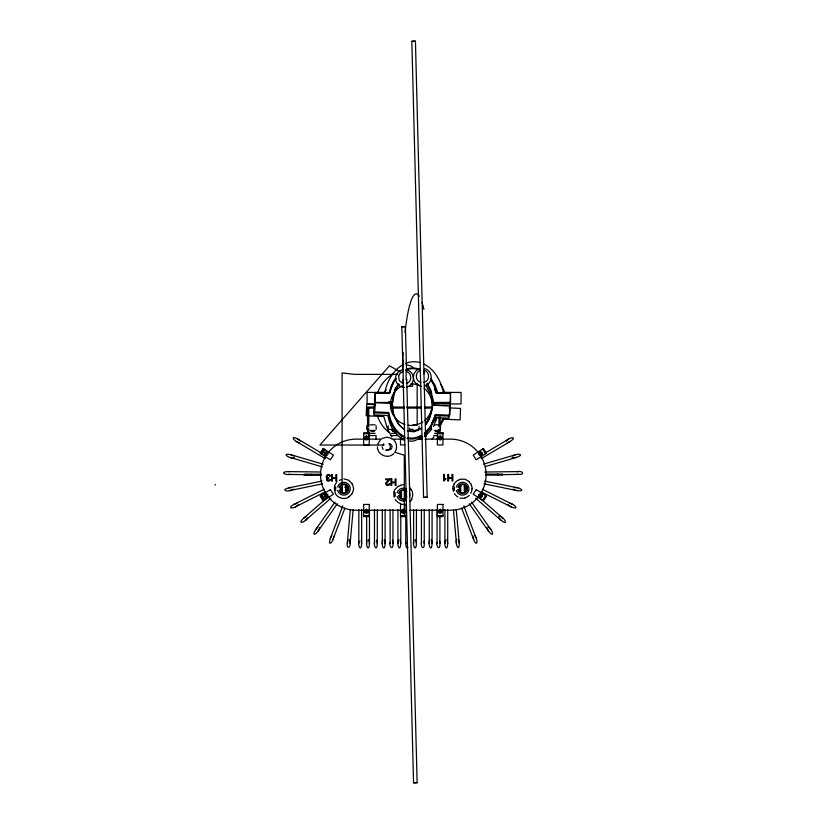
<?xml version="1.0" encoding="UTF-8"?>
<svg xmlns="http://www.w3.org/2000/svg" width="824" height="824" viewBox="0 0 824 824"><rect width="100%" height="100%" fill="white"/><g stroke="black" fill="none" stroke-linecap="round" stroke-linejoin="round"><path stroke-width="1.24" d="M342.094 490.991L342.094 372.963L354.732 374.384L397.642 374.384M392.049 404.399L392.214 409.157M392.214 402.781L393.099 411.722M432.415 406.17L431.209 413.576M432.559 404.924L449.935 405.326L449.368 416.141L435.237 415.523L434.506 418.149M361.643 509.737L361.643 543.531C361.386 552.399 357.523 545.859 359.017 541.183M369.471 509.737L369.471 543.531C368.894 553.326 365.125 544.427 367.061 540.204M377.299 509.737L377.299 543.531C377.031 552.399 373.169 545.859 374.663 541.183M385.117 509.737L385.117 543.531C384.54 553.326 380.781 544.427 382.717 540.204M392.945 509.737L392.945 543.531C393.563 550.422 388.763 547.507 390.174 542.316M400.773 516.154L400.773 543.531C400.196 553.326 396.426 544.427 398.363 540.204M407.89 547.6C405.686 549.412 405.686 543.686 405.83 542.316M416.419 509.737L416.419 543.531C415.842 553.326 412.082 544.427 414.019 540.204M424.247 509.737L424.247 543.531C424.865 550.422 420.065 547.507 421.476 542.316M432.075 509.737L432.075 543.531C431.488 553.326 427.728 544.427 429.664 540.204M439.903 516.154L439.903 543.531C440.51 550.422 435.721 547.507 437.122 542.316M447.72 509.737L447.72 543.531C447.144 553.326 443.374 544.427 445.321 540.204M374.209 405.696L373.808 414.905L387.939 415.523C389.577 425.421 394.871 435.958 404.656 439.851M374.838 402.019L374.271 412.834L388.403 413.452C390.04 423.351 395.335 433.887 405.12 437.781M449.059 414.76L448.905 418.211L434.773 417.593L430.725 427.718L424.484 435.494M350.324 509.438L347.326 543.098C345.998 548.465 350.488 548.866 350.128 543.356L353.136 509.696M350.128 543.356L349.788 539.236M392.203 401.494L391.925 405.439M392.636 400.196L393.223 395.479M347.326 543.098L348.027 539.833M452.675 488.714L453.015 486.17M333.699 536.362C333.998 540.997 327.313 547.96 330.259 538.608L342.774 505.833M392.667 399.424L393.264 395.922M432.126 408.488L430.324 415.275L425.575 423.855M389.361 393.275L391.091 387.548L395.108 379.565M319.64 527.648C319.434 532.201 310.226 538.741 315.571 529.76L335.007 502.115M393.419 394.315L393.893 392.543M393.738 394.16L398.342 383.737M392.801 397.992L393.275 396.231M394.542 391.627L392.76 402.442L375.394 402.442L375.394 393.223L389.536 393.223L393.13 382.933M434.66 416.532L435.154 414.781M456.753 539.236C454.663 543.294 459.37 553.543 459.226 543.098L456.218 509.438M430.159 416.892L432.796 405.243L450.151 406.005L449.75 415.203L435.618 414.585L431.189 425.648L424.947 433.424M436.658 418.88L433.383 426.554M389.639 392.574L390.298 390.607M394.325 390.947L395.52 387.764M393.707 394.634L396.365 388.506L399.362 384.293M332.896 539.607L344.957 508.037M433.167 420.425L434.289 417.511M439.975 426.307L442.385 419.128L460.049 419.91L460.554 408.405L449.07 407.901M334.328 486.17L336.872 481.762M352.342 493.627L353.661 488.714L352.342 483.801M377.752 444.27L380.245 439.964M395.345 451.562C397.446 447.875 396.808 442.982 393.821 439.964M393.81 492.031L394.789 489.652L398.394 486.057M430.54 415.966L426.018 424.607M330.259 538.608L331.835 535.651M395.355 389.381L397.961 384.664M431.354 424.03L432.713 421.322M433.393 421.105L429.448 427.986L424.453 433.311M429.211 419.086L425.792 424.535M394.892 378.886L391.256 385.931L389.319 392.543L375.167 392.543L375.167 401.762M384.334 392.955L386.229 389.824M433.043 421.558L435.474 417.531M436.988 416.996L432.075 423.897M321.01 453.715L324.059 449.039M321.865 454.282L324.913 449.605M482.565 500.333L485.614 495.657M317.879 531.387L337.315 503.732M431.817 429.149L424.793 436.73M307.568 517.966C305.653 522.2 296.475 525.197 303.479 518.327L326.077 498.685M394.727 380.503L396.231 378.515M315.571 529.76L317.817 527.278M389.721 448.843L390.504 446.762L389.721 444.672M410.27 501.528L411.825 499.488M453.993 483.801L457.598 480.196M431.694 439.48L433.929 436.782M390.391 448.524L388.969 449.801M298.01 505.05L298.546 504.463M506.142 441.067C508.789 437.245 518.358 435.937 510.231 441.437L481.175 458.69M305.333 520.459L330.836 498.283M404.069 438.708L402.421 438.533M303.479 518.327L306.26 516.463M404.038 438.739L402.586 438.739M393.821 453.55C388.248 459.576 377.104 454.961 377.433 446.762M422.681 436.978L414.843 440.706A17.52 17.52 0 0 1 408.673 440.953M297.237 505.689C293.725 509.119 286.144 508.593 293.952 504.391L324.172 489.26M292.623 489.549L293.293 489.116M421.322 427.975L413.998 431.127L407.283 430.519M421.538 428.665L414.214 431.807L407.499 431.199M485.254 452.984L508.789 439.007M512.734 456.022C516.246 452.984 525.846 454.096 516.607 457.402L485.398 466.528M403.77 364.311C393.223 369.77 387.187 381.193 384.777 392.43L367.102 392.43L367.102 403.945L375.002 403.945M510.231 441.437L507.162 442.776M421.651 435.288L415.677 437.699A17.52 17.52 0 0 1 407.478 437.554M421.28 436.215L415.296 438.636A17.52 17.52 0 0 1 407.097 438.481M295.219 506.914L325.439 491.784M293.952 504.391L297.114 503.268M420.683 370.316C414.74 371.768 414.956 381.141 420.961 382.326M406.366 383.479C412.309 382.027 412.093 372.654 406.098 371.469L406.098 379.905M419.807 439.45L421.857 438.574M382.233 438.44L387.033 437.153L391.833 438.44M348.748 497.233C344.205 499.89 337.912 498.211 335.306 493.627M389.247 449.77C392.317 450.11 393.12 444.702 390.391 444.115M405.604 363.477L408.405 362.467A21.908 21.908 0 0 1 419.921 362.508M406.222 369.296L408.22 368.575A17.52 17.52 0 0 1 417.428 368.606L419.416 369.337M405.439 370.337L408.436 369.255A17.52 17.52 0 0 1 417.644 369.296M294.601 457.67C290.409 459.637 280.098 452.489 290.738 454.693L323.173 464.18M291.717 489.961C287.432 492.371 280.242 489.899 288.884 487.859L321.988 481.062M483.379 464.18L515.814 454.693M516.607 457.402L511.951 457.67M289.451 490.62L322.555 483.832M288.884 487.859L291.222 487.571M423.907 382.295C430.066 381.151 430.046 371.428 423.907 370.244L423.907 373.859M400.763 485.068L403.307 484.739M459.967 479.218L465.055 479.218L469.464 481.762M465.055 498.211L459.967 498.211M388.042 450.151L386.023 450.182M290.295 474.274C285.609 475.706 279.109 471.761 287.978 471.606L320.495 472.008M419.55 438.275L421.116 438.121L421.043 437.431M388.042 450.182L386.023 450.151M411.846 41.293L415.43 41.2L427.151 497.263L425.071 497.336L423.577 497.356L411.846 41.293L413.463 41.241M415.409 41.21L413.813 41.262M402.988 371.706L401.834 326.737L403.441 326.675M406.562 371.603L405.408 326.644L403.791 326.706M423.588 497.356L425.184 497.294M427.141 497.263L425.534 497.325M403.183 379.411L413.555 782.8L415.162 782.738M406.757 379.318L417.129 782.707L415.523 782.759M517.348 471.668C522.529 470.205 525.506 474.954 518.605 474.428L502.589 474.624M403.327 326.716L405.408 326.644M514.331 487.592C518.852 486.551 526.814 492.021 517.101 490.62L483.997 483.832M402.483 326.737L401.834 326.737M484.78 472.018L518.564 471.606M409.363 386.302L412.597 386.302L412.597 384.015M434.495 389.484L436.154 392.615L450.347 392.543L450.347 401.762M388.825 401.762L392.543 401.762M389.906 403.369L392.378 402.998M450.182 403.369L432.785 403.369L430.787 391.822L426.832 384.087M449.554 403.945L461.069 403.945L461.069 392.43L443.384 392.43C440.953 380.894 434.588 369.255 423.649 363.889M442.261 405.439L449.719 405.439L449.719 401.988M374.508 407.066L367.586 407.066L367.586 426.987M391.235 407.066L404.502 407.066M406.613 407.066L421.352 407.066M424.875 407.066L432.518 407.066M367.586 408.096L374.508 408.096M391.235 408.096L404.502 408.096M407.056 408.096L421.352 408.096M424.875 408.096L432.518 408.096M370.131 424.844L375.219 424.844M413.03 424.844L416.687 424.844M434.475 424.844L439.563 424.844M391.73 429.397L388.197 429.397L388.197 425.874M413.174 429.397L409.652 429.397L409.652 428.089M370.131 430.427L375.219 430.427M391.575 430.427L394.305 430.427M413.03 430.427L418.118 430.427M434.475 430.427L439.563 430.427M371.068 431.457L374.292 431.457M392.512 431.457L395.026 431.457M435.402 431.457L438.626 431.457M370.182 433.362L375.178 433.362M391.627 433.362L396.54 433.362M434.516 433.362L437.925 433.362M363.652 433.774L369.234 433.774M437.389 433.774L442.972 433.774M369.296 435.566L376.053 435.566L376.053 439.182M390.741 435.566L397.498 435.566M433.64 435.566L437.894 435.566M363.744 439.141L356.081 439.141A35.545 35.545 0 0 0 327.88 453.046M368.853 439.141L381.615 439.141M391.822 439.141L400.763 439.141M418.623 439.141L422.454 439.141M425.009 439.141L437.771 439.141M442.879 439.141L450.532 439.141A35.545 35.545 0 0 1 478.734 453.046M404.986 444.939L400.516 444.939L400.516 437.245M384.066 445.042L319.908 445.042L389.464 365.794L400.134 371.768M486.036 474.088L502.516 474.088L502.516 475.118L486.036 475.118M321.525 474.253L304.108 474.253L304.108 475.283L321.525 475.283M341.991 486.582L340.673 486.582L340.673 490.847L341.991 490.847M345.668 486.582L346.986 486.582L346.986 490.847L345.668 490.847M460.678 486.582L459.349 486.582L459.349 490.847L460.678 490.847M464.345 486.582L465.673 486.582L465.673 490.847L464.345 490.847M340.673 486.788L341.991 486.788M345.668 486.788L346.986 486.788M459.349 486.788L460.678 486.788M464.345 486.788L465.673 486.788M340.673 488.508L341.991 488.508M345.668 488.508L346.986 488.508M459.349 488.92L460.678 488.92M464.345 488.92L465.673 488.92M340.673 490.641L341.991 490.641M345.668 490.641L346.986 490.641M401.473 492.443L400.155 492.443L400.155 496.707L401.473 496.707M405.151 492.443L406.469 492.443L406.469 496.707L405.151 496.707M400.155 492.649L401.473 492.649M405.151 492.649L406.469 492.649M400.155 494.781L401.473 494.781M405.151 494.781L406.469 494.781M400.155 496.491L401.473 496.491M405.151 496.491L406.469 496.491M363.744 510.231L356.081 510.231A35.545 35.545 0 0 1 327.88 496.326M368.853 510.231L400.763 510.231M409.693 510.231L437.771 510.231M442.879 510.231L450.532 510.231A35.545 35.545 0 0 0 478.734 496.326M363.652 515.597L369.234 515.597M400.516 515.597L406.098 515.597M437.389 515.597L442.972 515.597M287.947 474.428L303.953 474.624M417.129 782.707L413.555 782.8M518.605 474.428L516.246 474.274M375.62 404.666L366.68 404.265L366.175 415.77L383.84 416.553L387.671 429.417L391.915 436.638M287.978 471.606L289.193 471.668M498.953 516.143L499.529 516.195M406.417 364.785L411.217 366.072L413.205 367.597M343.824 478.878L348.748 480.196M484.563 481.062L517.668 487.859M509.438 503.268C514.083 503.423 520.346 510.777 511.333 506.914L481.113 491.784M517.101 490.62L514.835 489.961M289.945 457.402L322.38 466.889M383.067 449.307L382.109 446.762M394.562 452.17L404.296 455.229L404.296 515.237M299.39 442.776C294.765 442.292 289.039 434.506 297.763 439.007L321.298 452.984M290.738 454.693L293.818 456.022M389.958 444.023L389.247 443.745M482.38 489.26L512.59 504.391M500.292 516.463C504.741 517.771 508.995 526.443 501.219 520.459L475.716 498.283M511.333 506.914L509.314 505.689M403.307 440.078L401.525 439.048L401.525 436.988M296.321 441.437L325.377 458.69M403.544 436.03C394.995 431.354 390.318 421.826 388.784 412.525L374.652 411.897L375.054 402.699L392.43 403.461L392.584 408.22M513.259 489.116L513.929 489.549M297.763 439.007L300.41 441.067M488.055 526.835C492.278 528.586 495.306 539.452 488.673 531.387L469.237 503.732M388.969 443.734L389.773 444.291M404.079 429.098L399.743 425.534L394.82 417.583M404.296 429.778L398.085 423.876L393.707 414.4M480.474 498.685L503.073 518.327M501.219 520.459L498.613 517.256M474.181 535.054L474.717 535.651M508.006 504.463L508.542 505.05M471.544 502.115L490.98 529.76M431.137 378.762L435.247 385.601L437.668 392.43M427.203 383.15L431.158 390.895L433.167 402.442L450.563 402.442L450.563 393.223L436.411 393.223L434.32 386.096M425.781 385.292L430.324 393.893M482.565 449.039L485.614 453.715M321.865 495.1L324.913 499.777M321.01 495.657L324.059 500.333M488.673 531.387L486.902 527.648M430.715 379.019L434.547 386.775M430.931 379.699L432.899 383.078M475.273 536.476C478.342 540.317 477.065 547.806 473.656 539.607L461.594 508.037M434.763 387.826L437.06 392.162M471.029 483.801L472.348 488.714M447.02 539.462L447.72 543.531M431.364 539.462L432.075 543.531M415.718 539.462L416.419 543.531M400.073 539.462L400.773 543.531M384.417 539.462L385.117 543.531M368.771 539.462L369.471 543.531M215.105 484.481L215.332 485.068M463.778 505.833L476.293 538.608M473.656 539.607L472.852 536.362M458.515 539.833L459.226 543.098M392.883 411.042L393.923 415.09M392.729 412.649L392.966 413.658M392.533 540.204L392.945 543.531M376.887 540.204L377.299 543.531M361.231 540.204L361.643 543.531M435.628 390.051L436.195 392.543M439.707 541.183L439.903 543.531M424.061 541.183L424.247 543.531M425.853 434.217L426.039 436.071M425.596 434.094L425.812 436.226M425.308 434.351L425.503 436.257M424.978 434.155L425.194 436.287M424.772 435.154L424.896 436.318M432.579 397.014L432.95 401.762M431.961 400.691L432.198 403.07M453.416 509.696L456.414 543.356M497.737 474.088L497.737 475.118M466.992 486.984L466.992 490.445M464.345 486.098L464.345 491.331M460.678 486.098L460.678 491.331M454.364 486.984L454.364 490.445M444.909 509.737L444.909 543.531M440.49 425.874L440.49 429.397M440.15 416.913L440.15 426.987M440.15 428.49L440.15 433.445M438.976 416.913L438.976 426.987M438.976 429.5L438.976 433.445M437.081 509.737L437.081 543.531M431.096 426.389L431.096 429.397M429.252 509.737L429.252 543.531M421.424 509.737L421.424 543.531M419.045 426.389L419.045 429.397M417.181 383.284L417.181 425.287M413.607 509.737L413.607 543.531M405.779 516.154L405.779 543.531M405.151 491.959L405.151 497.191M403.183 352.507A106.44 14.657 -90 0 0 402.699 360.129L402.699 370.821M401.473 491.959L401.473 497.191M397.951 509.737L397.951 543.531M395.159 492.845L395.159 496.295M390.123 509.737L390.123 543.531M382.305 509.737L382.305 543.531M376.156 425.874L376.156 429.397M375.013 394.16L375.013 403.369M374.549 396.231L374.549 405.439M374.477 509.737L374.477 543.531M368.761 408.096L368.761 426.987M368.761 428.49L368.761 435.917M367.586 428.49L367.586 433.445M366.752 425.874L366.752 429.397M366.649 516.154L366.649 543.531M358.821 509.737L358.821 543.531M348.305 486.984L348.305 490.445M345.668 486.098L345.668 491.331M341.991 486.098L341.991 491.331M335.677 486.984L335.677 490.445M311.101 474.253L311.101 475.283M308.876 474.253L308.876 475.283M306.394 474.253L306.394 475.283M404.986 332.433A106.44 14.657 -90 0 1 419.344 296.207M422.022 302.377A106.44 14.657 -90 0 1 423.907 309.391M403.42 360.315A316.334 3.749 90 0 1 402.699 360.129M325.305 492.464A35.545 35.545 0 0 1 325.305 456.918M481.319 456.918A35.545 35.545 0 0 1 481.319 492.464M471.946 488.539A9.435 9.435 0 0 1 470.772 493.288M469.309 495.265A9.435 9.435 0 0 1 465.117 497.789M457.938 496.975A9.435 9.435 0 0 1 454.426 493.586M453.437 491.32A9.435 9.435 0 0 1 453.076 488.889M453.354 486.438A9.435 9.435 0 0 1 454.251 484.141M457.65 480.629A9.435 9.435 0 0 1 459.905 479.64M469.062 481.916A9.435 9.435 0 0 1 470.597 483.853M457.887 487.242A4.851 4.851 0 0 1 465.488 484.873A4.851 4.851 0 0 1 465.107 492.824A4.851 4.851 0 0 1 457.773 489.744M466.569 490.012A4.254 4.254 0 0 1 458.35 489.621M458.453 487.417A4.254 4.254 0 0 1 466.672 487.808M456.28 487.046A6.458 6.458 0 0 1 466.219 483.431A6.458 6.458 0 0 1 466.219 494.009A6.458 6.458 0 0 1 456.28 490.383M461.286 492.598A4.069 4.069 0 0 1 460.317 492.144M459.504 491.464A4.069 4.069 0 0 1 458.896 490.589M459.761 485.707A4.069 4.069 0 0 1 461.636 484.739M409.858 487.777A9.435 9.435 0 0 1 411.567 499.138M401.031 503.732A9.435 9.435 0 0 1 395.221 499.437M394.243 497.181A9.435 9.435 0 0 1 394.15 492.299M398.445 486.49A9.435 9.435 0 0 1 400.701 485.501M406.582 498.159A4.851 4.851 0 0 1 398.569 495.595M398.682 493.092A4.851 4.851 0 0 1 406.912 491.31M406.891 496.872A4.254 4.254 0 0 1 399.146 495.482M399.259 493.277A4.254 4.254 0 0 1 406.459 491.712M409.693 488.189A9.023 9.023 0 0 1 411.125 490.064M409.549 492.896A6.458 6.458 0 0 1 409.549 496.244M406.541 500.168A6.458 6.458 0 0 1 397.075 496.244M397.075 492.896A6.458 6.458 0 0 1 406.541 488.982M402.081 498.448A4.069 4.069 0 0 1 401.123 498.005M400.31 497.315A4.069 4.069 0 0 1 399.702 496.45M351.91 493.586A9.435 9.435 0 0 1 348.398 496.975M335.574 493.288A9.435 9.435 0 0 1 334.76 486.108M339.261 480.454A9.435 9.435 0 0 1 341.548 479.558M348.696 480.629A9.435 9.435 0 0 1 352.085 484.141M344.71 487.19A1.761 1.761 0 0 1 345.071 487.468M339.066 487.684A4.882 4.882 0 0 1 346.43 484.584A4.882 4.882 0 0 1 346.811 492.577A4.882 4.882 0 0 1 339.179 490.198M347.986 489.621A4.254 4.254 0 0 1 339.766 490.012M339.663 487.808A4.254 4.254 0 0 1 347.882 487.417M337.593 487.046A6.458 6.458 0 0 1 347.532 483.431A6.458 6.458 0 0 1 347.532 494.009A6.458 6.458 0 0 1 337.593 490.383M340.219 486.84A4.069 4.069 0 0 1 341.641 485.284M344.7 484.739A4.069 4.069 0 0 1 345.699 485.099M424.618 385.828A8.91 8.91 0 0 0 430.921 374.91L430.025 372.757A8.91 8.91 0 0 0 424.618 368.606M420.003 385.828A8.91 8.91 0 0 1 420.003 368.606M406.809 387.053A8.91 8.91 0 0 0 413.112 376.146L412.216 373.993A8.91 8.91 0 0 0 406.809 369.842M404.502 387.362A8.91 8.91 0 0 1 402.194 369.842M424.154 388.32A20.816 20.816 0 0 1 424.504 420.673M422.774 421.96A20.816 20.816 0 0 1 418.911 423.979L413.638 425.308A20.816 20.816 0 0 1 408.21 425.225M405.027 424.504A20.816 20.816 0 0 1 402.565 385.714M411.001 383.829A20.816 20.816 0 0 1 421.445 386.497M443.961 418.777A35.648 35.648 0 0 1 439.892 425.843M422.197 438.553A35.648 35.648 0 0 1 419.941 439.202M389.113 432.579A35.648 35.648 0 0 1 377.32 415.595M377.67 392.657A35.648 35.648 0 0 1 392.873 374.086M440.521 384.314A35.648 35.648 0 0 1 444.373 391.493M325.068 495.512C326.623 499.282 327.921 492.525 325.078 495.471C326.634 499.344 327.89 492.464 325.068 495.512M479.527 453.53C481.072 457.289 482.38 450.543 479.527 453.478C481.092 457.361 482.339 450.471 479.527 453.53M324.357 452.572L324.254 454.621L325.974 455.744L327.808 454.817L327.921 452.767L326.191 451.645L324.357 452.572M478.816 494.554L478.703 496.614L480.423 497.737L482.256 496.81L482.37 494.75L480.649 493.627L478.816 494.554M389.906 478.929C389.67 480.948 383.799 484.162 388.186 484.708A1.123 1.123 0 0 0 388.846 484.038L389.752 483.575L389.556 484.378A1.71 1.71 0 0 1 388.825 485.182L386.806 485.326L385.653 484.018A1.947 1.947 0 0 1 385.776 482.885L388.794 479.692L385.611 479.692L385.611 478.929L389.906 478.929M365.434 511.137C366.793 514.979 368.441 508.315 365.444 511.096C366.783 515.041 368.421 508.243 365.434 511.137M402.308 511.137C403.667 514.979 405.315 508.315 402.318 511.096C403.647 515.041 405.295 508.243 402.308 511.137M439.171 437.791C440.541 441.643 442.179 434.969 439.192 437.75C440.521 441.705 442.158 434.897 439.171 437.791M439.171 511.137L440.397 512.363L440.943 510.664L439.202 511.045L440.181 512.384L441.067 510.849L439.285 510.849L439.954 512.363L441.18 511.58L440.397 510.355L439.171 511.137M327.097 476.251L327.622 477.59L328.9 477.704L327.386 479.218L328.426 480.495A1.082 1.082 0 0 0 329.456 479.836L330.393 479.465L330.156 480.176A1.792 1.792 0 0 1 329.147 481.041L327.468 480.928A1.648 1.648 0 0 1 326.603 479.898L326.541 479.465A1.37 1.37 0 0 1 327.046 478.384L327.437 478.147C324.388 477.034 327.767 472.935 329.837 475.026A1.916 1.916 0 0 1 330.403 475.953L329.682 476.447L329.497 475.86A1.154 1.154 0 0 0 328.405 475.17L327.458 475.561A1.288 1.288 0 0 0 327.097 476.251M398.579 376.043L399.31 380.739L403.152 383.551L403.152 371.469L400.124 373.221L398.579 376.043M365.444 437.75C366.639 441.654 368.575 435.062 365.465 437.709C366.618 441.716 368.555 434.99 365.444 437.75M325.109 453.375C326.077 457.33 328.374 450.862 325.119 453.334C326.057 457.392 328.364 450.79 325.109 453.375M479.558 495.368C480.526 499.323 482.833 492.845 479.578 495.317C480.526 499.385 482.812 492.773 479.558 495.368M383.654 444.115L383.335 444.847L383.654 444.115M323.193 448.472L320.145 453.149L330.362 459.813L333.411 455.136L323.193 448.472M476.262 489.569L473.213 494.235L483.431 500.899L486.479 496.223L476.262 489.569M444.424 480.577L443.631 481L443.631 474.48L444.424 474.48L444.424 479.558L446.021 478.6L444.424 480.577M330.362 489.569L320.145 496.223L323.193 500.899L333.411 494.235L330.362 489.569M325.974 493.627L324.254 494.75L324.357 496.81L326.191 497.737L327.921 496.614L327.808 494.554L325.974 493.627M483.431 448.472L473.213 455.136L476.262 459.813L486.479 453.149L483.431 448.472M480.423 451.645L478.703 452.767L478.816 454.817L480.649 455.744L482.37 454.621L482.256 452.572L480.423 451.645M366.443 435.958L364.661 436.988L364.661 439.048L366.443 440.078L368.225 439.048L368.225 436.988L366.443 435.958M440.181 435.958L438.399 436.988L438.399 439.048L440.181 440.078L441.963 439.048L441.963 436.988L440.181 435.958M366.443 509.304L364.661 510.334L364.661 512.384L366.443 513.414L368.225 512.384L368.225 510.334L366.443 509.304M403.307 509.304L401.525 510.334L401.525 512.384L403.307 513.414L405.089 512.384L405.089 510.334L403.307 509.304M440.181 509.304L438.399 510.334L438.399 512.384L440.181 513.414L441.963 512.384L441.963 510.334L440.181 509.304M369.234 432.744L363.652 432.744L363.652 444.939L369.234 444.939L369.234 432.744M442.972 432.744L437.389 432.744L437.389 444.939L442.972 444.939L442.972 432.744M448.606 474.48L447.741 474.48L447.741 480.979L448.606 480.979L448.606 478.311L451.985 478.311L451.985 480.979L452.839 480.979L452.839 474.48L451.985 474.48L451.985 477.539L448.606 477.539L448.606 474.48M332.453 474.624L331.588 474.624L331.588 481.123L332.453 481.123L332.453 478.456L335.832 478.456L335.832 481.123L336.686 481.123L336.686 474.624L335.832 474.624L335.832 477.693L332.453 477.693L332.453 474.624M391.771 478.929L390.916 478.929L390.916 485.429L391.771 485.429L391.771 482.761L395.149 482.761L395.149 485.429L396.014 485.429L396.014 478.929L395.149 478.929L395.149 481.988L391.771 481.988L391.771 478.929M369.234 504.432L363.652 504.432L363.652 516.627L369.234 516.627L369.234 504.432M406.098 504.432L400.516 504.432L400.516 516.627L406.098 516.627L406.098 504.432M442.972 504.432L437.389 504.432L437.389 516.627L442.972 516.627L442.972 504.432"/></g></svg>
